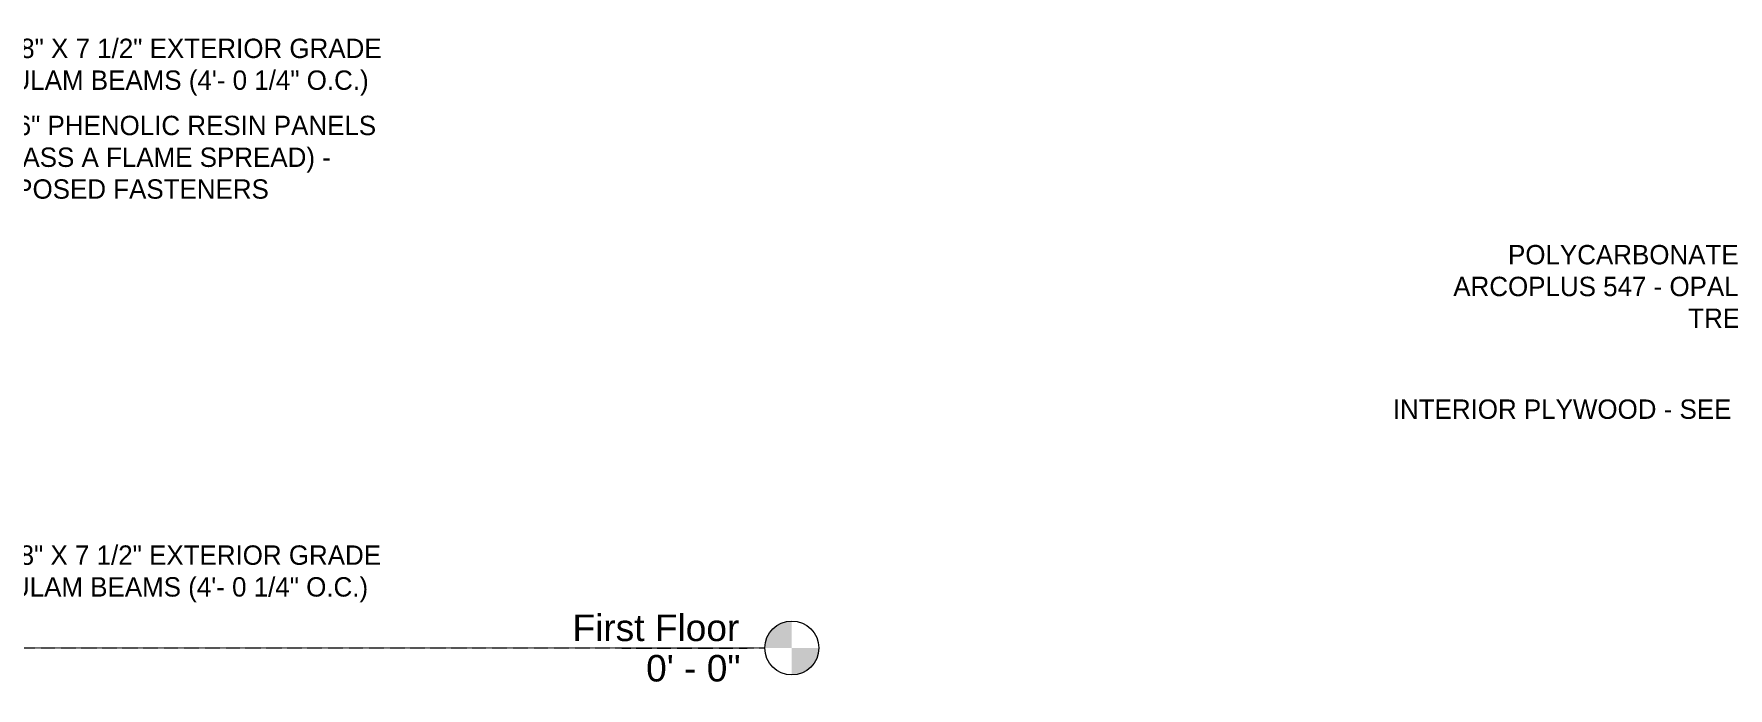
# Model space of a CAD drawing. Header units: inches. Extents: x 21386 to 98862, y -290 to 853.
# Drawn here: x 33792 to 35299, y -36 to 547 of the extents above; entities that cross this region are included whole.
import ezdxf

# ---------------------------------------------------------------- set-up
doc = ezdxf.new("R2010")
doc.units = ezdxf.units.IN
doc.header["$MEASUREMENT"] = 0
doc.linetypes.add('Grid Line 1_2_', pattern=[0.875, 0.5, -0.125, 0.125, -0.125])
doc.layers.add('A-ANNO-IDEN', color=131, linetype='Continuous', lineweight=9)
doc.layers.add('A-FLOR-LEVL', color=51, linetype='Continuous', lineweight=9)
doc.styles.add('Arial_1', font='arial.ttf', dxfattribs={"height": 23.60479})
doc.styles.add('Century Gothic', font='GOTHIC.TTF', dxfattribs={"height": 17.245342})

# ---------------------------------------------------------------- blocks, each defined once
blk = doc.blocks.new('Level - Level Head - Circle-15001-Building Section - North_South looking East _ Fitness Center')
at = {"layer": 'A-FLOR-LEVL'}
h = blk.add_hatch(color=256, dxfattribs=at)
edge = h.paths.add_edge_path(flags=0)
edge.add_line((23750.2, 0), (23726.2, 0))
edge.add_arc((23750.2, 0), 24, 90, 180, ccw=False)
edge.add_line((23750.2, 24), (23750.2, 0))
h = blk.add_hatch(color=256, dxfattribs=at)
edge = h.paths.add_edge_path(flags=0)
edge.add_line((23750.2, -24), (23750.2, 0))
edge.add_line((23750.2, 0), (23774.2, 0))
edge.add_arc((23750.2, 0), 24, 270, 360, ccw=False)
blk.add_circle((23750.2, 0), 24, dxfattribs=at)

msp = doc.modelspace()

# ---------------------------------------------------------------- block references
at = {"layer": 'A-FLOR-LEVL'}
msp.add_blockref('Level - Level Head - Circle-15001-Building Section - North_South looking East _ Fitness Center', (10715.8, 0), dxfattribs=at)

# ---------------------------------------------------------------- texts
at = {"layer": 'A-ANNO-IDEN', "char_height": 17.245, "line_spacing_factor": 0.984117, "style": 'Century Gothic', "bg_fill": 3, "box_fill_scale": 1.25, "bg_fill_color": 0, "bg_fill_transparency": 0}
for s, insert, width, attachment_point in [('5 1/8" X 7 1/2" EXTERIOR GRADE\\PGLULAM BEAMS (4\'- 0 1/4" O.C.)', (33741.4, 542.3), 430.704, 1), ('5/16" PHENOLIC RESIN PANELS\\P(CLASS A FLAME SPREAD) -\\PEXPOSED FASTENERS', (33744.7, 473.7), 407.16, 1), ('POLYCARBONATE PANEL -\\PARCOPLUS 547 - OPAL - W/O IR\\PTREATMENT', (35404, 358.7), 424.872, 3), ('INTERIOR PLYWOOD - SEE DETAILS', (35404, 221.2), 452.52, 3), ('5 1/8" X 7 1/2" EXTERIOR GRADE\\PGLULAM BEAMS (4\'- 0 1/4" O.C.)', (33740.9, 91.3), 430.704, 1)]:
    msp.add_mtext(s, dxfattribs=dict(at, insert=insert, width=width, attachment_point=attachment_point))
at = {"layer": 'A-FLOR-LEVL', "insert": (34419.3, 29.8), "char_height": 23.605, "width": 176.256, "attachment_point": 3, "line_spacing_factor": 0.938532, "style": 'Arial_1', "bg_fill": 3, "box_fill_scale": 1.25, "bg_fill_color": 0, "bg_fill_transparency": 0}
msp.add_mtext('First Floor', dxfattribs=at)

# ---------------------------------------------------------------- next in the draw order: texts
at = {"layer": 'A-FLOR-LEVL', "insert": (34420.4, -6.2), "char_height": 23.6, "width": 99.936, "attachment_point": 3, "line_spacing_factor": 0.938532, "style": 'Arial_1', "bg_fill": 3, "box_fill_scale": 1.25, "bg_fill_color": 0, "bg_fill_transparency": 0}
msp.add_mtext('0\' - 0"', dxfattribs=at)

# ---------------------------------------------------------------- next in the draw order: linework, layer by layer
at = {"layer": 'A-FLOR-LEVL', "linetype": 'Grid Line 1_2_'}
msp.add_line((31077.4, 0), (34442, 0), dxfattribs=at)

doc.saveas('drawing.dxf')
